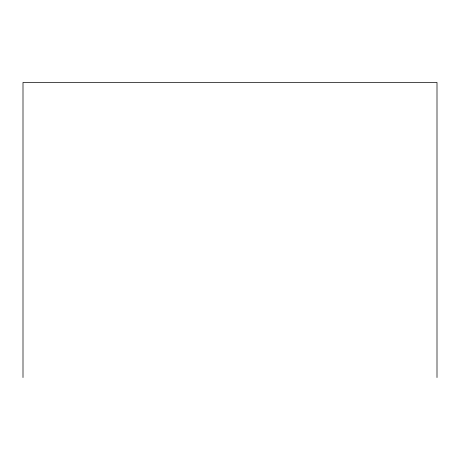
<?xml version="1.0" encoding="UTF-8"?>
<svg xmlns="http://www.w3.org/2000/svg" width="460" height="460" viewBox="0 0 460 460"><rect width="100%" height="100%" fill="white"/><g stroke="black" fill="none" stroke-linecap="round" stroke-linejoin="round"><path stroke-width="0.69" d="M437 377.556L437 82.443L23 82.443L23 377.556"/></g></svg>
